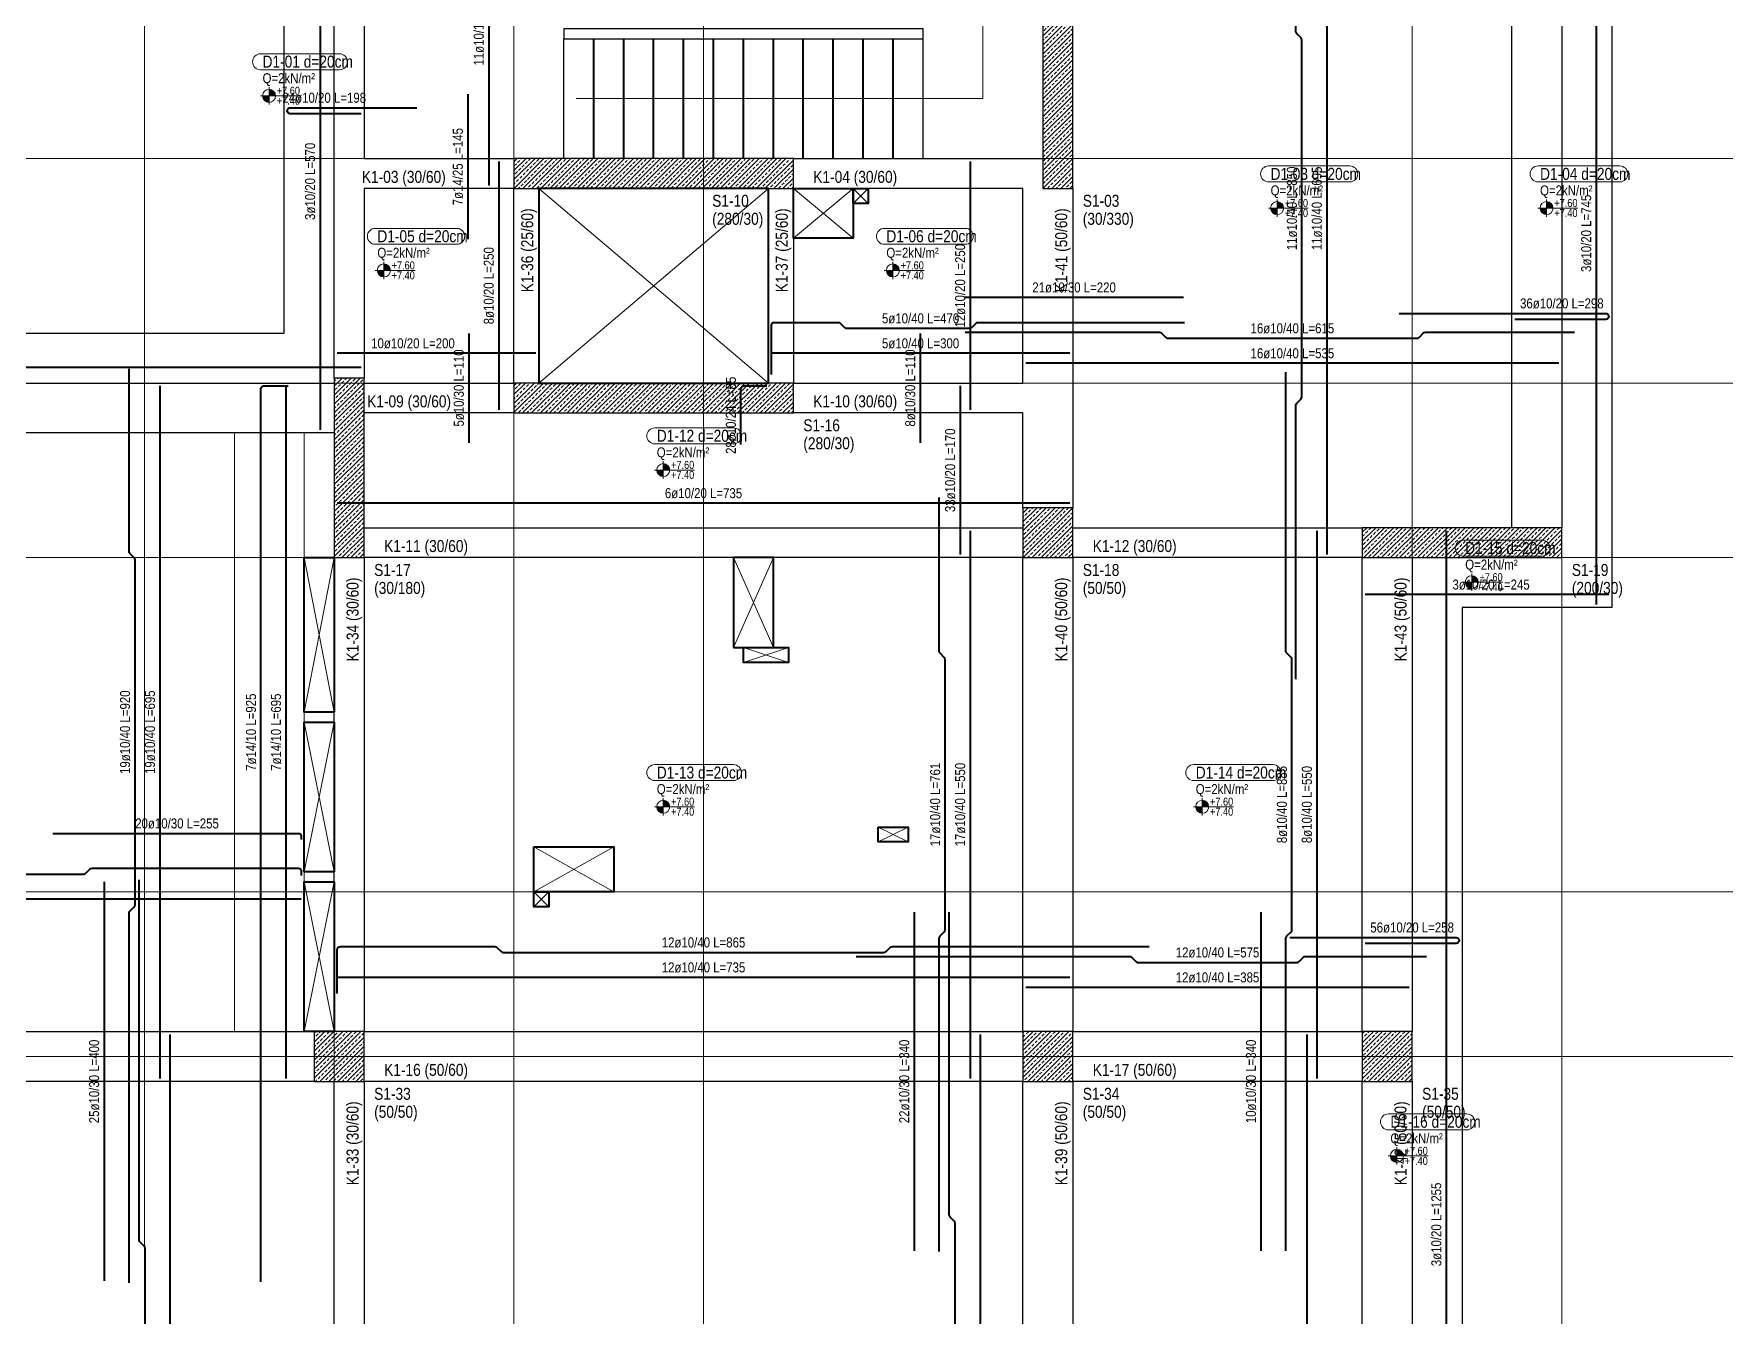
# Model space of a CAD drawing. Header units: millimetres. Extents: x 3025 to 8958, y 626 to 3949.
# Drawn here: x 5569 to 7264, y 2014 to 3299 of the extents above; entities that cross this region are included whole.
import ezdxf
from ezdxf.enums import TextEntityAlignment as Align

# ---------------------------------------------------------------- set-up
doc = ezdxf.new("R2010")
doc.units = ezdxf.units.MM
doc.linetypes.add('DASHED', pattern=[0.75, 0.5, -0.25])
for name, color, linetype, lineweight in [('AKS CIZGISI (BEYKENT)', 252, 'DASHED', 20), ('CIZGI (BEYKENT)', 1, 'Continuous', 20), ('DONATI (BEYKENT)', 4, 'Continuous', 40), ('DONATI YAZISI (BEYKENT)', 3, 'Continuous', 20), ('DOSEME ISMI (BEYKENT)', 9, 'Continuous', 20), ('DOSEME PAFTA (BEYKENT)', 3, 'Continuous', 20), ('DOSEME SINIRI (BEYKENT)', 71, 'Continuous', 30), ('KALIP BOSLUK (BEYKENT)', 30, 'Continuous', 25), ('KAT SINIRI (BEYKENT)', 41, 'Continuous', 25), ('KESIT SINIRI (BEYKENT)', 241, 'DASHED', 20), ('KIRIS (BEYKENT)', 2, 'Continuous', 30), ('KIRIS ISMI (BEYKENT)', 40, 'Continuous', 20), ('KOLON (BEYKENT)', 3, 'Continuous', 30), ('KOLON ISMI (BEYKENT)', 91, 'Continuous', 20), ('KOT CIZGISI (BEYKENT)', 7, 'Continuous', 20), ('KOT YAZI (BEYKENT)', 7, 'Continuous', 20), ('MERDIVEN (BEYKENT)', 5, 'Continuous', 20), ('MERDIVEN YAZI (BEYKENT)', 51, 'Continuous', 20), ('TARAMA (BEYKENT)', 252, 'Continuous', 20), ('YUK YAZISI (BEYKENT)', 140, 'Continuous', 20)]:
    doc.layers.add(name, color=color, linetype=linetype, lineweight=lineweight)
doc.styles.add('DONATI YAZISI (BEYKENT)', font='')
doc.styles.add('YAZI (BEYKENT)', font='')
doc.styles.get('DONATI YAZISI (BEYKENT)').set_extended_font_data('Bahnschrift Light Condensed')
doc.styles.get('YAZI (BEYKENT)').set_extended_font_data('Bahnschrift Light Condensed')
pattern_1 = [(45, (-54321.9005, -11778.6644), (-4.49012806, 4.49012806), []), (45, (-54317.4104, -11778.6644), (-4.49012806, 4.49012806), [3.175, -1.5875])]

msp = doc.modelspace()

# ---------------------------------------------------------------- hatches: boundary and pattern name
at = {"layer": 'KOT CIZGISI (BEYKENT)', "true_color": 0x000000}
h = msp.add_hatch(color=18, dxfattribs=at)
h.dxf.hatch_style = 1
h.paths.add_polyline_path([(5804.6, 3237), (5798.1, 3237, 0.414214), (5804.6, 3230.5)])
h = msp.add_hatch(color=18, dxfattribs=at)
h.dxf.hatch_style = 1
h.paths.add_polyline_path([(5804.6, 3243.5), (5804.6, 3237), (5811.2, 3237, 0.414214)])
h = msp.add_hatch(color=18, dxfattribs=at)
h.dxf.hatch_style = 1
h.paths.add_polyline_path([(6814.6, 3124.5), (6808.1, 3124.5, 0.414214), (6814.6, 3118)])
h = msp.add_hatch(color=18, dxfattribs=at)
h.dxf.hatch_style = 1
h.paths.add_polyline_path([(6814.6, 3131), (6814.6, 3124.5), (6821.2, 3124.5, 0.414214)])
h = msp.add_hatch(color=18, dxfattribs=at)
h.dxf.hatch_style = 1
h.paths.add_polyline_path([(7084.6, 3124.5), (7078.1, 3124.5, 0.414214), (7084.6, 3118)])
h = msp.add_hatch(color=18, dxfattribs=at)
h.dxf.hatch_style = 1
h.paths.add_polyline_path([(7084.6, 3131), (7084.6, 3124.5), (7091.2, 3124.5, 0.414214)])
h = msp.add_hatch(color=18, dxfattribs=at)
h.dxf.hatch_style = 1
h.paths.add_polyline_path([(5919.6, 3068.5), (5919.6, 3062), (5926.2, 3062, 0.414214)])
h = msp.add_hatch(color=18, dxfattribs=at)
h.dxf.hatch_style = 1
h.paths.add_polyline_path([(6429.6, 3068.5), (6429.6, 3062), (6436.2, 3062, 0.414214)])
h = msp.add_hatch(color=18, dxfattribs=at)
h.dxf.hatch_style = 1
h.paths.add_polyline_path([(5919.6, 3062), (5913.1, 3062, 0.414214), (5919.6, 3055.5)])
h = msp.add_hatch(color=18, dxfattribs=at)
h.dxf.hatch_style = 1
h.paths.add_polyline_path([(6429.6, 3062), (6423.1, 3062, 0.414214), (6429.6, 3055.5)])
h = msp.add_hatch(color=18, dxfattribs=at)
h.dxf.hatch_style = 1
h.paths.add_polyline_path([(6199.6, 2868.5), (6199.6, 2862), (6206.2, 2862, 0.414214)])
h = msp.add_hatch(color=18, dxfattribs=at)
h.dxf.hatch_style = 1
h.paths.add_polyline_path([(6199.6, 2862), (6193.1, 2862, 0.414214), (6199.6, 2855.5)])
h = msp.add_hatch(color=18, dxfattribs=at)
h.dxf.hatch_style = 1
h.paths.add_polyline_path([(7009.6, 2749.5), (7003.1, 2749.5, 0.414214), (7009.6, 2743)])
h = msp.add_hatch(color=18, dxfattribs=at)
h.dxf.hatch_style = 1
h.paths.add_polyline_path([(7009.6, 2756), (7009.6, 2749.5), (7016.2, 2749.5, 0.414214)])
h = msp.add_hatch(color=18, dxfattribs=at)
h.dxf.hatch_style = 1
h.paths.add_polyline_path([(6199.6, 2531), (6199.6, 2524.5), (6206.2, 2524.5, 0.414214)])
h = msp.add_hatch(color=18, dxfattribs=at)
h.dxf.hatch_style = 1
h.paths.add_polyline_path([(6739.6, 2531), (6739.6, 2524.5), (6746.2, 2524.5, 0.414214)])
h = msp.add_hatch(color=18, dxfattribs=at)
h.dxf.hatch_style = 1
h.paths.add_polyline_path([(6199.6, 2524.5), (6193.1, 2524.5, 0.414214), (6199.6, 2518)])
h = msp.add_hatch(color=18, dxfattribs=at)
h.dxf.hatch_style = 1
h.paths.add_polyline_path([(6739.6, 2524.5), (6733.1, 2524.5, 0.414214), (6739.6, 2518)])
h = msp.add_hatch(color=18, dxfattribs=at)
h.dxf.hatch_style = 1
h.paths.add_polyline_path([(6934.6, 2174.5), (6928.1, 2174.5, 0.414214), (6934.6, 2168)])
h = msp.add_hatch(color=18, dxfattribs=at)
h.dxf.hatch_style = 1
h.paths.add_polyline_path([(6934.6, 2181), (6934.6, 2174.5), (6941.2, 2174.5, 0.414214)])
at = {"layer": 'TARAMA (BEYKENT)'}
h = msp.add_hatch(dxfattribs=at)
h.set_pattern_fill('ANSI33', color=256, style=0)
h.set_pattern_definition(pattern_1)
h.paths.add_polyline_path([(6579.9, 3144.2), (6609.9, 3144.2), (6609.9, 3474.2), (6579.9, 3474.2)], flags=16)
h = msp.add_hatch(dxfattribs=at)
h.set_pattern_fill('ANSI33', color=256, style=0)
h.set_pattern_definition(pattern_1)
h.paths.add_polyline_path([(6049.9, 3144.2), (6329.9, 3144.2), (6329.9, 3174.2), (6049.9, 3174.2)], flags=16)
h = msp.add_hatch(dxfattribs=at)
h.set_pattern_fill('ANSI33', color=256, style=0)
h.set_pattern_definition(pattern_1)
h.paths.add_polyline_path([(5869.9, 2774.2), (5899.9, 2774.2), (5899.9, 2954.2), (5869.9, 2954.2)], flags=16)
h = msp.add_hatch(dxfattribs=at)
h.set_pattern_fill('ANSI33', color=256, style=0)
h.set_pattern_definition(pattern_1)
h.paths.add_polyline_path([(6049.9, 2919.2), (6329.9, 2919.2), (6329.9, 2949.2), (6049.9, 2949.2)], flags=16)
h = msp.add_hatch(dxfattribs=at)
h.set_pattern_fill('ANSI33', color=256, style=0)
h.set_pattern_definition(pattern_1)
h.paths.add_polyline_path([(6559.9, 2774.2), (6609.9, 2774.2), (6609.9, 2824.2), (6559.9, 2824.2)], flags=16)
h = msp.add_hatch(dxfattribs=at)
h.set_pattern_fill('ANSI33', color=256, style=0)
h.set_pattern_definition(pattern_1)
h.paths.add_polyline_path([(6899.9, 2774.2), (7099.9, 2774.2), (7099.9, 2804.2), (6899.9, 2804.2)], flags=16)
h = msp.add_hatch(dxfattribs=at)
h.set_pattern_fill('ANSI33', color=256, style=0)
h.set_pattern_definition(pattern_1)
h.paths.add_polyline_path([(5849.9, 2249.2), (5899.9, 2249.2), (5899.9, 2299.2), (5849.9, 2299.2)], flags=16)
h = msp.add_hatch(dxfattribs=at)
h.set_pattern_fill('ANSI33', color=256, style=0)
h.set_pattern_definition(pattern_1)
h.paths.add_polyline_path([(6559.9, 2249.2), (6609.9, 2249.2), (6609.9, 2299.2), (6559.9, 2299.2)], flags=16)
h = msp.add_hatch(dxfattribs=at)
h.set_pattern_fill('ANSI33', color=256, style=0)
h.set_pattern_definition(pattern_1)
h.paths.add_polyline_path([(6899.9, 2249.2), (6949.9, 2249.2), (6949.9, 2299.2), (6899.9, 2299.2)], flags=16)

# ---------------------------------------------------------------- linework, layer by layer
at = {"layer": 'AKS CIZGISI (BEYKENT)'}
for p, q in [((5679.9, 674.2), (5679.9, 3674.2)), ((5869.9, 674.2), (5869.9, 3674.2)), ((6049.9, 674.2), (6049.9, 3674.2)), ((6239.9, 674.2), (6239.9, 3674.2)), ((6609.9, 674.2), (6609.9, 3674.2)), ((6949.9, 674.2), (6949.9, 3674.2)), ((7099.9, 674.2), (7099.9, 3674.2)), ((3299.9, 3174.2), (8909.9, 3174.2)), ((3299.9, 2949.2), (8909.9, 2949.2)), ((3299.9, 2774.2), (8909.9, 2774.2)), ((3299.9, 2439.2), (8909.9, 2439.2)), ((3299.9, 2274.2), (8909.9, 2274.2))]:
    msp.add_line(p, q, dxfattribs=at)
at = {"layer": 'CIZGI (BEYKENT)'}
for p, q in [((6074.9, 2949.2), (6304.9, 3144.2)), ((6074.9, 3144.2), (6304.9, 2949.2)), ((6329.9, 3094.2), (6389.9, 3144.2)), ((6329.9, 3144.2), (6389.9, 3094.2)), ((6389.9, 3129.2), (6404.9, 3144.2)), ((6389.9, 3144.2), (6404.9, 3129.2)), ((5839.9, 2619.2), (5869.9, 2774.2)), ((5839.9, 2774.2), (5869.9, 2619.2)), ((6269.9, 2774.2), (6309.9, 2684.2)), ((6309.9, 2774.2), (6269.9, 2684.2)), ((6279.9, 2669.2), (6324.9, 2684.2)), ((6279.9, 2684.2), (6324.9, 2669.2)), ((5839.9, 2609.2), (5869.9, 2459.2)), ((5839.9, 2459.2), (5869.9, 2609.2)), ((6414.9, 2489.2), (6444.9, 2504.2)), ((6414.9, 2504.1), (6444.9, 2489.2)), ((6069.9, 2484.2), (6149.9, 2439.2)), ((6149.9, 2484.2), (6069.9, 2439.2)), ((5839.9, 2449.2), (5869.9, 2299.2)), ((5839.9, 2299.2), (5869.9, 2449.2)), ((6069.9, 2424.2), (6084.9, 2439.2)), ((6069.9, 2439.2), (6084.9, 2424.2))]:
    msp.add_line(p, q, dxfattribs=at)
at = {"layer": 'DONATI (BEYKENT)'}
for points in [[(5855.7, 3471.2), (5855.7, 2902.2)], [(6024.7, 3471.2), (6024.7, 3147.2)], [(6864.4, 3471.2), (6864.4, 2777.2)], [(7134.3, 3471.2), (7134.3, 2727.2)], [(6003.7, 3238.7), (6003.7, 3093.4)], [(6034.7, 3171.2), (6034.7, 2922.2)], [(6507, 3171.2), (6507, 2922.2)], [(6720.9, 3035), (6501.4, 3035)], [(6004.7, 2998.9), (6004.7, 2889.4)], [(6457, 2998.9), (6457, 2889.4)], [(6071.9, 2979), (5872.9, 2979)], [(6606.9, 2979), (6307.9, 2979)], [(7096.9, 2969), (6562.9, 2969)], [(5896.9, 2964.9), (4728.7, 2964.9)], [(5695.3, 2946.2), (5695.3, 2252.2)], [(5821.5, 2946.2), (5821.5, 2252.2)], [(6497, 2946.2), (6497, 2777.2)], [(6606.9, 2828.8), (5872.9, 2828.8)], [(6507, 2801.2), (6507, 2252.2)], [(6854.4, 2801.2), (6854.4, 2252.2)], [(6984.1, 2801.2), (6984.1, 1547.2)], [(7146.9, 2737.2), (6902.9, 2737.2)], [(5639.3, 2449.2), (5639.3, 2049.2)], [(5836.9, 2431.8), (5002.9, 2431.8)], [(6451, 2418.9), (6451, 2079.4)], [(6798.4, 2418.9), (6798.4, 2079.4)], [(6606.9, 2353.5), (5872.9, 2353.5)], [(6946.9, 2343.5), (6562.9, 2343.5)], [(5705.3, 2296.2), (5705.3, 1402.2)], [(6517, 2296.2), (6517, 1547.2)], [(6844.4, 2296.2), (6844.4, 1547.2)]]:
    msp.add_lwpolyline(points, dxfattribs=at)
for points in [[(6833.4, 2652.4), (6833.4, 2926.9, -0.198912), (6834.3, 2929), (6838.6, 2933.3, 0.198912), (6839.4, 2935.4), (6839.4, 3292.9, 0.198912), (6838.6, 3295), (6834.3, 3299.3, -0.198912), (6833.4, 3301.4), (6833.4, 3468.2, -0.414214), (6836.4, 3471.2), (6860.6, 3471.2)], [(5896.9, 3219.1), (5825.9, 3219.1, -0.414214), (5822.9, 3222.1), (5822.9, 3222.1, -0.414214), (5825.9, 3225.1), (5952.7, 3225.1)], [(6936.9, 3019), (7143.9, 3019, -0.414214), (7146.9, 3016), (7146.9, 3016, -0.414214), (7143.9, 3013), (7052.9, 3013)], [(6307.9, 2957.8), (6307.9, 3007, -0.414214), (6310.9, 3010), (6374.7, 3010, -0.198912), (6376.8, 3009.2), (6381, 3004.9, 0.198912), (6383.2, 3004), (6506.7, 3004, 0.198912), (6508.8, 3004.9), (6513, 3009.2, -0.198912), (6515.2, 3010), (6721.9, 3010)], [(6501.9, 3000), (6696.7, 3000, -0.198912), (6698.8, 2999.2), (6703, 2994.9, 0.198912), (6705.2, 2994), (6954.7, 2994, 0.198912), (6956.8, 2994.9), (6961, 2999.2, -0.198912), (6963.2, 3000), (7112.7, 3000)], [(5664.3, 2047.2), (5664.3, 2417.9, -0.198912), (5665.2, 2420), (5669.4, 2424.3, 0.198912), (5670.3, 2426.4), (5670.3, 2771.9, 0.198912), (5669.4, 2774), (5665.2, 2778.3, -0.198912), (5664.3, 2780.4), (5664.3, 2963.4)], [(6823.4, 2079.4), (6823.4, 2392.9, -0.198912), (6824.3, 2395), (6828.6, 2399.3, 0.198912), (6829.4, 2401.4), (6829.4, 2671.9, 0.198912), (6828.6, 2674), (6824.3, 2678.3, -0.198912), (6823.4, 2680.4), (6823.4, 2960.2)], [(5796.5, 2048.2), (5796.5, 2943.2, -0.414214), (5799.5, 2946.2), (5823.7, 2946.2)], [(6277.3, 2887.4), (6277.3, 2943.2, -0.414214), (6280.3, 2946.2), (6303.3, 2946.2)], [(6476, 2078.9), (6476, 2392.9, -0.198912), (6476.9, 2395), (6481.1, 2399.3, 0.198912), (6482, 2401.4), (6482, 2671.9, 0.198912), (6481.1, 2674), (6476.9, 2678.3, -0.198912), (6476, 2680.4), (6476, 2834.4)], [(5587.9, 2497.8), (5833.9, 2497.8, -0.414214), (5836.9, 2494.8), (5836.9, 2491.8)], [(4932.9, 2462.8), (5192.7, 2462.8, -0.198912), (5194.8, 2461.9), (5199, 2457.7, 0.198912), (5201.2, 2456.8), (5618.7, 2456.8, 0.198912), (5620.8, 2457.7), (5625, 2461.9, -0.198912), (5627.2, 2462.8), (5833.9, 2462.8, -0.414214), (5836.9, 2459.8), (5836.9, 2455.6)], [(5674.3, 1384.9), (5674.3, 1607.9, -0.198912), (5675.2, 1610), (5679.4, 1614.3, 0.198912), (5680.3, 1616.4), (5680.3, 2081.9, 0.198912), (5679.4, 2084), (5675.2, 2088.3, -0.198912), (5674.3, 2090.4), (5674.3, 2451.2)], [(6486, 1388.2), (6486, 1707.9, -0.198912), (6486.9, 1710), (6491.1, 1714.3, 0.198912), (6492, 1716.4), (6492, 2106.9, 0.198912), (6491.1, 2109), (6486.9, 2113.3, -0.198912), (6486, 2115.4), (6486, 2418.9)], [(6827.4, 2393.5), (6993.9, 2393.5, -0.414214), (6996.9, 2390.5), (6996.9, 2390.5, -0.414214), (6993.9, 2387.5), (6902.9, 2387.5)], [(5872.9, 2337.3), (5872.9, 2381.5, -0.414214), (5875.9, 2384.5), (6030.7, 2384.5, -0.198912), (6032.8, 2383.6), (6037, 2379.3, 0.198912), (6039.2, 2378.5), (6420.7, 2378.5, 0.198912), (6422.8, 2379.3), (6427, 2383.6, -0.198912), (6429.2, 2384.5), (6686.4, 2384.5)], [(6392.9, 2374.5), (6666.7, 2374.5, -0.198912), (6668.8, 2373.6), (6673, 2369.3, 0.198912), (6675.2, 2368.5), (6834.7, 2368.5, 0.198912), (6836.8, 2369.3), (6841, 2373.6, -0.198912), (6843.2, 2374.5), (6964.2, 2374.5)]]:
    msp.add_lwpolyline(points, format="xyb", dxfattribs=at)
at = {"layer": 'DOSEME PAFTA (BEYKENT)'}
for points in [[(5796.1, 3279.2), (5875.2, 3279.2, -1), (5875.2, 3263.2), (5796.1, 3263.2, -1)], [(6806.1, 3166.7), (6887.4, 3166.7, -1), (6887.4, 3150.7), (6806.1, 3150.7, -1)], [(7076.1, 3166.7), (7158, 3166.7, -1), (7158, 3150.7), (7076.1, 3150.7, -1)], [(5911.1, 3104.2), (5992.6, 3104.2, -1), (5992.6, 3088.2), (5911.1, 3088.2, -1)], [(6421.1, 3104.2), (6502.2, 3104.2, -1), (6502.2, 3088.2), (6421.1, 3088.2, -1)], [(6191.1, 2904.2), (6270, 2904.2, -1), (6270, 2888.2), (6191.1, 2888.2, -1)], [(7001.1, 2791.7), (7080.1, 2791.7, -1), (7080.1, 2775.7), (7001.1, 2775.7, -1)], [(6191.1, 2566.7), (6269.9, 2566.7, -1), (6269.9, 2550.7), (6191.1, 2550.7, -1)], [(6731.1, 2566.7), (6810.5, 2566.7, -1), (6810.5, 2550.7), (6731.1, 2550.7, -1)], [(6926.1, 2216.7), (7004.7, 2216.7, -1), (7004.7, 2200.7), (6926.1, 2200.7, -1)]]:
    msp.add_lwpolyline(points, format="xyb", close=True, dxfattribs=at)
at = {"layer": 'DOSEME SINIRI (BEYKENT)'}
msp.add_lwpolyline([(5819.9, 874.2), (5819.9, 1349.2), (3499.9, 1349.2), (3499.9, 2999.2), (5819.9, 2999.2), (5819.9, 3474.2), (7149.9, 3474.2), (7149.9, 2724.2), (6999.9, 2724.2), (6999.9, 1624.2), (7149.9, 1624.2), (7149.9, 874.2)], close=True, dxfattribs=at)
at = {"layer": 'KALIP BOSLUK (BEYKENT)', "lineweight": 40}
for points in [[(6304.9, 3144.2), (6074.9, 3144.2), (6074.9, 2949.2), (6304.9, 2949.2)], [(6329.9, 3144.2), (6389.9, 3144.2), (6389.9, 3094.2), (6329.9, 3094.2)], [(6389.9, 3144.2), (6404.9, 3144.2), (6404.9, 3129.2), (6389.9, 3129.2)], [(5869.9, 2619.2), (5839.9, 2619.2), (5839.9, 2774.2), (5869.9, 2774.2)], [(6269.9, 2684.2), (6309.9, 2684.2), (6309.9, 2774.2), (6269.9, 2774.2)], [(6279.9, 2684.2), (6324.9, 2684.2), (6324.9, 2669.2), (6279.9, 2669.2)], [(5869.9, 2459.2), (5839.9, 2459.2), (5839.9, 2609.2), (5869.9, 2609.2)], [(6414.9, 2504.2), (6444.9, 2504.2), (6444.9, 2489.2), (6414.9, 2489.2)], [(6069.9, 2484.2), (6149.9, 2484.2), (6149.9, 2439.2), (6069.9, 2439.2)], [(5869.9, 2299.2), (5839.9, 2299.2), (5839.9, 2449.2), (5869.9, 2449.2)], [(6069.9, 2439.2), (6084.9, 2439.2), (6084.9, 2424.2), (6069.9, 2424.2)]]:
    msp.add_lwpolyline(points, close=True, dxfattribs=at)
at = {"layer": 'KAT SINIRI (BEYKENT)'}
for p, q in [((6099.9, 3174.2), (6099.9, 3294.2)), ((6459.9, 3174.2), (6459.9, 3294.2))]:
    msp.add_line(p, q, dxfattribs=at)
msp.add_lwpolyline([(6459.9, 3304.2), (6099.9, 3304.2), (6099.9, 3294.2), (6459.9, 3294.2)], close=True, dxfattribs=at)
at = {"layer": 'KESIT SINIRI (BEYKENT)'}
for p, q in [((5769.9, 2899.2), (5769.9, 2299.2)), ((5839.9, 2899.2), (5839.9, 2299.2))]:
    msp.add_line(p, q, dxfattribs=at)
at = {"layer": 'KIRIS (BEYKENT)'}
for p, q in [((5869.9, 2954.2), (5869.9, 3424.2)), ((5899.9, 3424.2), (5899.9, 3174.2)), ((7049.9, 2804.2), (7049.9, 3424.2)), ((7099.9, 3424.2), (7099.9, 2804.2)), ((5899.9, 3174.2), (6049.9, 3174.2)), ((6329.9, 3174.2), (6579.9, 3174.2)), ((6049.9, 3144.2), (5899.9, 3144.2)), ((5899.9, 3144.2), (5899.9, 2954.2)), ((6049.9, 2949.2), (6049.9, 3144.2)), ((6074.9, 3144.2), (6074.9, 2949.2)), ((6304.9, 2949.2), (6304.9, 3144.2)), ((6559.9, 3144.2), (6329.9, 3144.2)), ((6329.9, 3144.2), (6329.9, 2949.2)), ((6559.9, 2949.2), (6559.9, 3144.2)), ((6609.9, 3144.2), (6609.9, 2824.2)), ((5049.9, 2949.2), (5869.9, 2949.2)), ((5899.9, 2949.2), (6049.9, 2949.2)), ((6329.9, 2949.2), (6559.9, 2949.2)), ((6049.9, 2919.2), (5899.9, 2919.2)), ((6559.9, 2919.2), (6329.9, 2919.2)), ((6559.9, 2824.2), (6559.9, 2919.2)), ((5869.9, 2899.2), (5049.9, 2899.2)), ((5899.9, 2804.2), (6559.9, 2804.2)), ((6609.9, 2804.2), (6899.9, 2804.2)), ((5869.9, 2299.2), (5869.9, 2774.2)), ((6559.9, 2774.2), (5899.9, 2774.2)), ((5899.9, 2774.2), (5899.9, 2299.2)), ((6559.9, 2299.2), (6559.9, 2774.2)), ((6899.9, 2774.2), (6609.9, 2774.2)), ((6609.9, 2774.2), (6609.9, 2299.2)), ((6899.9, 2299.2), (6899.9, 2774.2)), ((6949.9, 2774.2), (6949.9, 2299.2)), ((5049.9, 2299.2), (5849.9, 2299.2)), ((5899.9, 2299.2), (6559.9, 2299.2)), ((6609.9, 2299.2), (6899.9, 2299.2)), ((5849.9, 2249.2), (5049.9, 2249.2)), ((5869.9, 1574.2), (5869.9, 2249.2)), ((6559.9, 2249.2), (5899.9, 2249.2)), ((5899.9, 2249.2), (5899.9, 1574.2)), ((6559.9, 1574.2), (6559.9, 2249.2)), ((6899.9, 2249.2), (6609.9, 2249.2)), ((6609.9, 2249.2), (6609.9, 1574.2)), ((6899.9, 1574.2), (6899.9, 2249.2)), ((6949.9, 2249.2), (6949.9, 1574.2))]:
    msp.add_line(p, q, dxfattribs=at)
at = {"layer": 'KOLON (BEYKENT)'}
for points in [[(6579.9, 3144.2), (6609.9, 3144.2), (6609.9, 3474.2), (6579.9, 3474.2)], [(6049.9, 3144.2), (6329.9, 3144.2), (6329.9, 3174.2), (6049.9, 3174.2)], [(5869.9, 2774.2), (5899.9, 2774.2), (5899.9, 2954.2), (5869.9, 2954.2)], [(6049.9, 2919.2), (6329.9, 2919.2), (6329.9, 2949.2), (6049.9, 2949.2)], [(6559.9, 2774.2), (6609.9, 2774.2), (6609.9, 2824.2), (6559.9, 2824.2)], [(6899.9, 2774.2), (7099.9, 2774.2), (7099.9, 2804.2), (6899.9, 2804.2)], [(5849.9, 2249.2), (5899.9, 2249.2), (5899.9, 2299.2), (5849.9, 2299.2)], [(6559.9, 2249.2), (6609.9, 2249.2), (6609.9, 2299.2), (6559.9, 2299.2)], [(6899.9, 2249.2), (6949.9, 2249.2), (6949.9, 2299.2), (6899.9, 2299.2)]]:
    msp.add_lwpolyline(points, close=True, dxfattribs=at)
at = {"layer": 'KOT CIZGISI (BEYKENT)'}
for p, q in [((5795.9, 3237), (5835.9, 3237)), ((5804.6, 3245.7), (5804.6, 3228.3)), ((6805.9, 3124.5), (6845.9, 3124.5)), ((6814.6, 3133.2), (6814.6, 3115.8)), ((7075.9, 3124.5), (7115.9, 3124.5)), ((7084.6, 3133.2), (7084.6, 3115.8)), ((5919.6, 3070.7), (5919.6, 3053.3)), ((6429.6, 3070.7), (6429.6, 3053.3)), ((5910.9, 3062), (5950.9, 3062)), ((6420.9, 3062), (6460.9, 3062)), ((6199.6, 2870.7), (6199.6, 2853.3)), ((6190.9, 2862), (6230.9, 2862)), ((7000.9, 2749.5), (7040.9, 2749.5)), ((7009.6, 2758.2), (7009.6, 2740.8)), ((6199.6, 2533.2), (6199.6, 2515.8)), ((6739.6, 2533.2), (6739.6, 2515.8)), ((6190.9, 2524.5), (6230.9, 2524.5)), ((6730.9, 2524.5), (6770.9, 2524.5)), ((6925.9, 2174.5), (6965.9, 2174.5)), ((6934.6, 2183.2), (6934.6, 2165.8))]:
    msp.add_line(p, q, dxfattribs=at)
for centre in [(5804.6, 3237), (6814.6, 3124.5), (7084.6, 3124.5), (5919.6, 3062), (6429.6, 3062), (6199.6, 2862), (7009.6, 2749.5), (6199.6, 2524.5), (6739.6, 2524.5), (6934.6, 2174.5)]:
    msp.add_circle(centre, 6.52, dxfattribs=at)
at = {"layer": 'MERDIVEN (BEYKENT)', "lineweight": 40}
for p, q in [((6129.9, 3174.2), (6129.9, 3294.2)), ((6159.9, 3174.2), (6159.9, 3294.2)), ((6189.9, 3174.2), (6189.9, 3294.2)), ((6219.9, 3174.2), (6219.9, 3294.2)), ((6249.9, 3174.2), (6249.9, 3294.2)), ((6279.9, 3174.2), (6279.9, 3294.2)), ((6309.9, 3174.2), (6309.9, 3294.2)), ((6339.9, 3174.2), (6339.9, 3294.2)), ((6369.9, 3174.2), (6369.9, 3294.2)), ((6399.9, 3174.2), (6399.9, 3294.2)), ((6429.9, 3174.2), (6429.9, 3294.2))]:
    msp.add_line(p, q, dxfattribs=at)
at = {"layer": 'MERDIVEN YAZI (BEYKENT)'}
msp.add_lwpolyline([(6112.2, 3234.2), (6519.9, 3234.2), (6519.9, 3364.2), (6119.9, 3364.2)], dxfattribs=at)

# ---------------------------------------------------------------- texts
at = {"layer": 'DONATI YAZISI (BEYKENT)', "style": 'DONATI YAZISI (BEYKENT)'}
for s, p in [('11ø10/16 L=325', (6014.7, 3309.2)), ('7ø14/25 L=145', (5993.7, 3166)), ('3ø10/20 L=570', (5845.7, 3151.3)), ('11ø10/40 L=850', (6829.4, 3124.2)), ('11ø10/40 L=695', (6854.4, 3124.2)), ('3ø10/20 L=745', (7124.3, 3099.2)), ('8ø10/20 L=250', (6024.7, 3046.7)), ('12ø10/20 L=250', (6497, 3046.7)), ('5ø10/30 L=110', (5994.7, 2944.2)), ('8ø10/30 L=110', (6447, 2944.2)), ('28ø10/24 L=85', (6267.3, 2916.8)), ('33ø10/20 L=170', (6487, 2861.7)), ('19ø10/40 L=920', (5660.3, 2599.2)), ('19ø10/40 L=695', (5685.3, 2599.2)), ('7ø14/10 L=925', (5786.5, 2599.2)), ('7ø14/10 L=695', (5811.5, 2599.2)), ('17ø10/40 L=761', (6472, 2526.7)), ('17ø10/40 L=550', (6497, 2526.7)), ('8ø10/40 L=885', (6819.4, 2526.7)), ('8ø10/40 L=550', (6844.4, 2526.7)), ('25ø10/30 L=400', (5629.3, 2249.2)), ('22ø10/30 L=340', (6441, 2249.2)), ('10ø10/30 L=340', (6788.4, 2249.2)), ('3ø10/20 L=1255', (6974.1, 2105.9))]:
    msp.add_text(s, height=10, rotation=90, dxfattribs=at).set_placement(p, align=Align.MIDDLE_CENTER)
for s, p in [('24ø10/20 L=198', (5859.9, 3235.1)), ('21ø10/30 L=220', (6611.2, 3045)), ('36ø10/20 L=298', (7099.9, 3029)), ('5ø10/40 L=470', (6457.4, 3014)), ('16ø10/40 L=615', (6829.9, 3004)), ('10ø10/20 L=200', (5948.8, 2989)), ('5ø10/40 L=300', (6457.4, 2989)), ('16ø10/40 L=535', (6829.9, 2979)), ('6ø10/20 L=735', (6239.9, 2838.8)), ('3ø10/20 L=245', (7029, 2747.2)), ('20ø10/30 L=255', (5712.4, 2507.8)), ('56ø10/20 L=258', (6949.9, 2403.5)), ('12ø10/40 L=865', (6239.9, 2388.5)), ('12ø10/40 L=575', (6754.9, 2378.5)), ('12ø10/40 L=735', (6239.9, 2363.5)), ('12ø10/40 L=385', (6754.9, 2353.5))]:
    msp.add_text(s, height=10, dxfattribs=at).set_placement(p, align=Align.MIDDLE_CENTER)
at = {"layer": 'DOSEME ISMI (BEYKENT)', "style": 'YAZI (BEYKENT)'}
for s, p in [('D1-01 d=20cm', (5798.1, 3261.7)), ('D1-03 d=20cm', (6808.1, 3149.2)), ('D1-04 d=20cm', (7078.1, 3149.2)), ('D1-05 d=20cm', (5913.1, 3086.7)), ('D1-06 d=20cm', (6423.1, 3086.7)), ('D1-12 d=20cm', (6193.1, 2886.7)), ('D1-15 d=20cm', (7003.1, 2774.2)), ('D1-13 d=20cm', (6193.1, 2549.2)), ('D1-14 d=20cm', (6733.1, 2549.2)), ('D1-16 d=20cm', (6928.1, 2199.2))]:
    msp.add_text(s, height=12, dxfattribs=at).set_placement(p, align=Align.BOTTOM_LEFT)
at = {"layer": 'KIRIS ISMI (BEYKENT)', "style": 'YAZI (BEYKENT)'}
for s, p in [('K1-03 (30/60)', (5897.6, 3146.2)), ('K1-04 (30/60)', (6349.9, 3146.2)), ('K1-09 (30/60)', (5902.9, 2921.2)), ('K1-10 (30/60)', (6349.9, 2921.2)), ('K1-11 (30/60)', (5919.9, 2776.2)), ('K1-12 (30/60)', (6629.9, 2776.2)), ('K1-16 (50/60)', (5919.9, 2251.2)), ('K1-17 (50/60)', (6629.9, 2251.2))]:
    msp.add_text(s, height=12, dxfattribs=at).set_placement(p, align=Align.BOTTOM_LEFT)
for s, p in [('K1-36 (25/60)', (6072.9, 3124.2)), ('K1-37 (25/60)', (6327.9, 3124.2)), ('K1-41 (50/60)', (6607.9, 3124.2)), ('K1-34 (30/60)', (5897.9, 2754.2)), ('K1-40 (50/60)', (6607.9, 2754.2)), ('K1-43 (50/60)', (6947.9, 2754.2)), ('K1-33 (30/60)', (5897.9, 2229.2)), ('K1-39 (50/60)', (6607.9, 2229.2)), ('K1-42 (50/60)', (6947.9, 2229.2))]:
    msp.add_text(s, height=12, rotation=90, dxfattribs=at).set_placement(p, align=Align.BOTTOM_RIGHT)
at = {"layer": 'KOLON ISMI (BEYKENT)', "style": 'YAZI (BEYKENT)'}
for s, p in [('S1-10', (6248.6, 3122.2)), ('S1-03', (6619.9, 3122.2)), ('(280/30)', (6248.6, 3104.2)), ('(30/330)', (6619.9, 3104.2)), ('S1-16', (6339.9, 2897.2)), ('(280/30)', (6339.9, 2879.2)), ('S1-17', (5909.9, 2752.2)), ('S1-18', (6619.9, 2752.2)), ('S1-19', (7109.9, 2752.2)), ('(30/180)', (5909.9, 2734.2)), ('(50/50)', (6619.9, 2734.2)), ('(200/30)', (7109.9, 2734.2)), ('S1-33', (5909.9, 2227.2)), ('S1-34', (6619.9, 2227.2)), ('S1-35', (6959.9, 2227.2)), ('(50/50)', (5909.9, 2209.2)), ('(50/50)', (6619.9, 2209.2)), ('(50/50)', (6959.9, 2209.2))]:
    msp.add_text(s, height=12, dxfattribs=at).set_placement(p, align=Align.BOTTOM_LEFT)
at = {"layer": 'KOT YAZI (BEYKENT)', "style": 'YAZI (BEYKENT)'}
for s, p in [('+7.60', (5812.4, 3235.7)), ('+7.40', (5812.4, 3225.7)), ('+7.60', (6822.4, 3123.2)), ('+7.40', (6822.4, 3113.2)), ('+7.60', (7092.4, 3123.2)), ('+7.40', (7092.4, 3113.2)), ('+7.60', (5927.4, 3060.7)), ('+7.60', (6437.4, 3060.7)), ('+7.40', (5927.4, 3050.7)), ('+7.40', (6437.4, 3050.7)), ('+7.60', (6207.4, 2860.7)), ('+7.40', (6207.4, 2850.7)), ('+7.60', (7017.4, 2748.2)), ('+7.40', (7017.4, 2738.2)), ('+7.60', (6207.4, 2523.2)), ('+7.60', (6747.4, 2523.2)), ('+7.40', (6207.4, 2513.2)), ('+7.40', (6747.4, 2513.2)), ('+7.60', (6942.4, 2173.2)), ('+7.40', (6942.4, 2163.2))]:
    msp.add_text(s, height=8, dxfattribs=at).set_placement(p, align=Align.BOTTOM_LEFT)
at = {"layer": 'YUK YAZISI (BEYKENT)', "style": 'YAZI (BEYKENT)'}
for p in [(5798.1, 3246.7), (6808.1, 3134.2), (7078.1, 3134.2), (5913.1, 3071.7), (6423.1, 3071.7), (6193.1, 2871.7), (7003.1, 2759.2), (6193.1, 2534.2), (6733.1, 2534.2), (6928.1, 2184.2)]:
    msp.add_text('Q=2kN/m²', height=10, dxfattribs=at).set_placement(p, align=Align.BOTTOM_LEFT)

doc.saveas('drawing.dxf')
